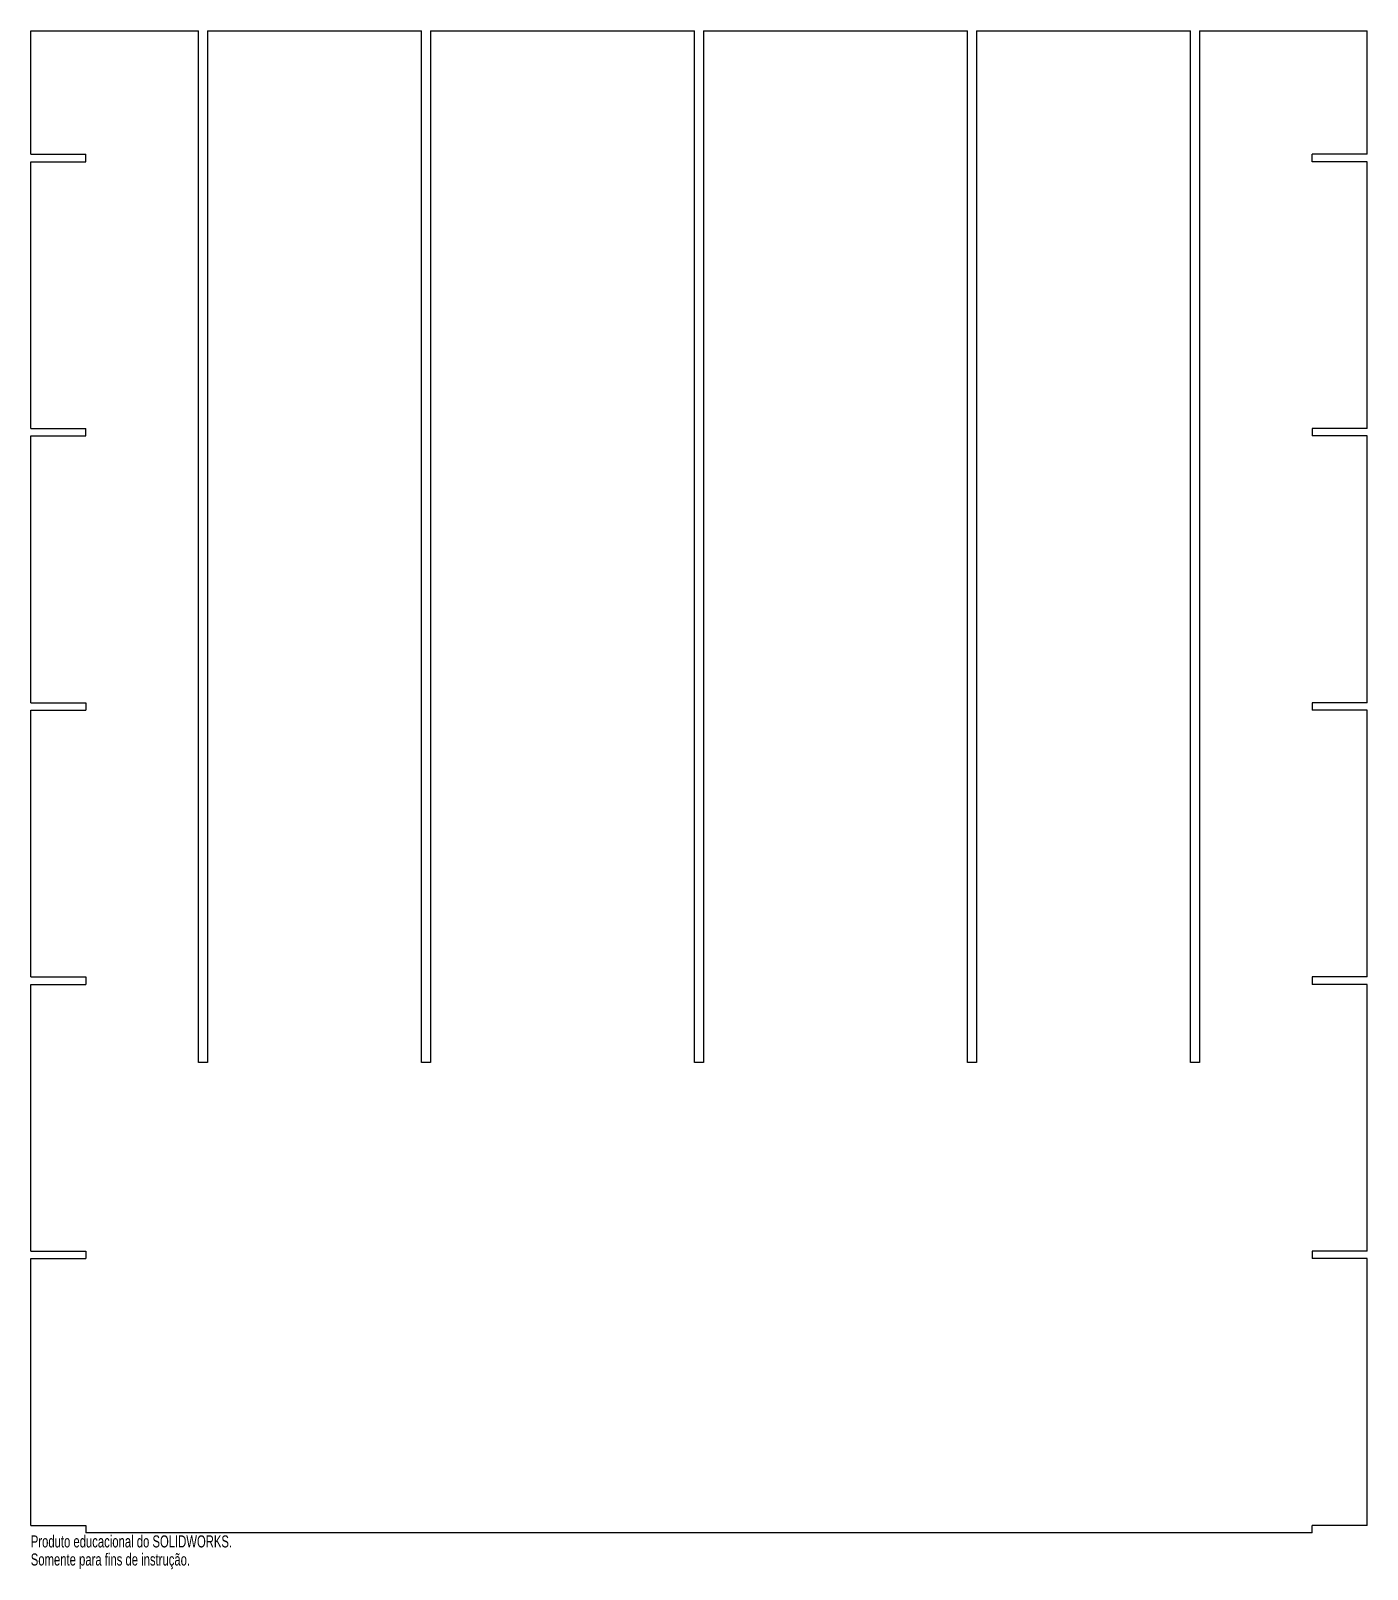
# Model space of a CAD drawing. Header units: millimetres. Extents: x -268 to 268, y -15 to 603.
import ezdxf

# ---------------------------------------------------------------- set-up
doc = ezdxf.new("R2010")
doc.units = ezdxf.units.MM
doc.styles.add('SLDTEXTSTYLE0', font='TXT', dxfattribs={"width": 0.7})

msp = doc.modelspace()

# ---------------------------------------------------------------- linework, layer by layer
at = {"color": 7, "linetype": 'Continuous', "lineweight": 25}
for p, q in [((-268, 602.53), (-200.72, 602.53)), ((-268, 553), (-268, 602.53)), ((-200.72, 188.61), (-200.72, 602.53)), ((-197.12, 602.53), (-111.3, 602.53)), ((-197.12, 602.53), (-197.12, 188.61)), ((-111.3, 188.61), (-111.3, 602.53)), ((-107.7, 602.53), (-1.8, 602.53)), ((-107.7, 602.53), (-107.7, 188.61)), ((-1.8, 188.61), (-1.8, 602.53)), ((1.8, 602.53), (107.7, 602.53)), ((1.8, 602.53), (1.8, 188.61)), ((107.7, 188.61), (107.7, 602.53)), ((111.3, 602.53), (197.12, 602.53)), ((111.3, 602.53), (111.3, 188.61)), ((197.12, 188.61), (197.12, 602.53)), ((200.72, 602.53), (268, 602.53)), ((200.72, 602.53), (200.72, 188.61)), ((268, 553), (268, 602.53)), ((-268, 553), (-245.98, 553)), ((-268, 550), (-245.98, 550)), ((-268, 443), (-268, 550)), ((-245.98, 550), (-245.98, 553)), ((245.98, 550), (245.98, 553)), ((268, 553), (245.98, 553)), ((268, 550), (245.98, 550)), ((268, 443), (268, 550)), ((-268, 443), (-245.98, 443)), ((-268, 440), (-245.98, 440)), ((-268, 333), (-268, 440)), ((-245.98, 440), (-245.98, 443)), ((245.98, 443), (245.98, 440)), ((268, 443), (245.98, 443)), ((268, 440), (245.98, 440)), ((268, 333), (268, 440)), ((-268, 333), (-245.98, 333)), ((-268, 330), (-245.98, 330)), ((-268, 223), (-268, 330)), ((-245.98, 333), (-245.98, 330)), ((245.98, 333), (245.98, 330)), ((268, 333), (245.98, 333)), ((268, 330), (245.98, 330)), ((268, 223), (268, 330)), ((-268, 223), (-245.98, 223)), ((-245.98, 223), (-245.98, 220)), ((245.98, 223), (245.98, 220)), ((268, 223), (245.98, 223)), ((-268, 220), (-245.98, 220)), ((-268, 113), (-268, 220)), ((268, 220), (245.98, 220)), ((268, 113), (268, 220)), ((-197.12, 188.61), (-200.72, 188.61)), ((-107.7, 188.61), (-111.3, 188.61)), ((1.8, 188.61), (-1.8, 188.61)), ((111.3, 188.61), (107.7, 188.61)), ((200.72, 188.61), (197.12, 188.61)), ((-268, 113), (-245.98, 113)), ((-245.98, 113), (-245.98, 110)), ((245.98, 113), (245.98, 110)), ((268, 113), (245.98, 113)), ((-268, 110), (-245.98, 110)), ((-268, 3), (-268, 110)), ((268, 110), (245.98, 110)), ((268, 3), (268, 110)), ((-268, 3), (-245.98, 3)), ((-245.98, 3), (-245.98, 0)), ((245.98, 0), (-245.98, 0)), ((245.98, 0), (245.98, 3)), ((268, 3), (245.98, 3))]:
    msp.add_line(p, q, dxfattribs=at)

# ---------------------------------------------------------------- texts
at = {"color": 7, "linetype": 'Continuous', "char_height": 4.8336, "attachment_point": 1, "style": 'SLDTEXTSTYLE0'}
for s, insert in [('Produto educacional do SOLIDWORKS.', (-268, -1.02)), ('Somente para fins de instrução.', (-268, -8.27))]:
    msp.add_mtext(s, dxfattribs=dict(at, insert=insert))

doc.saveas('drawing.dxf')
